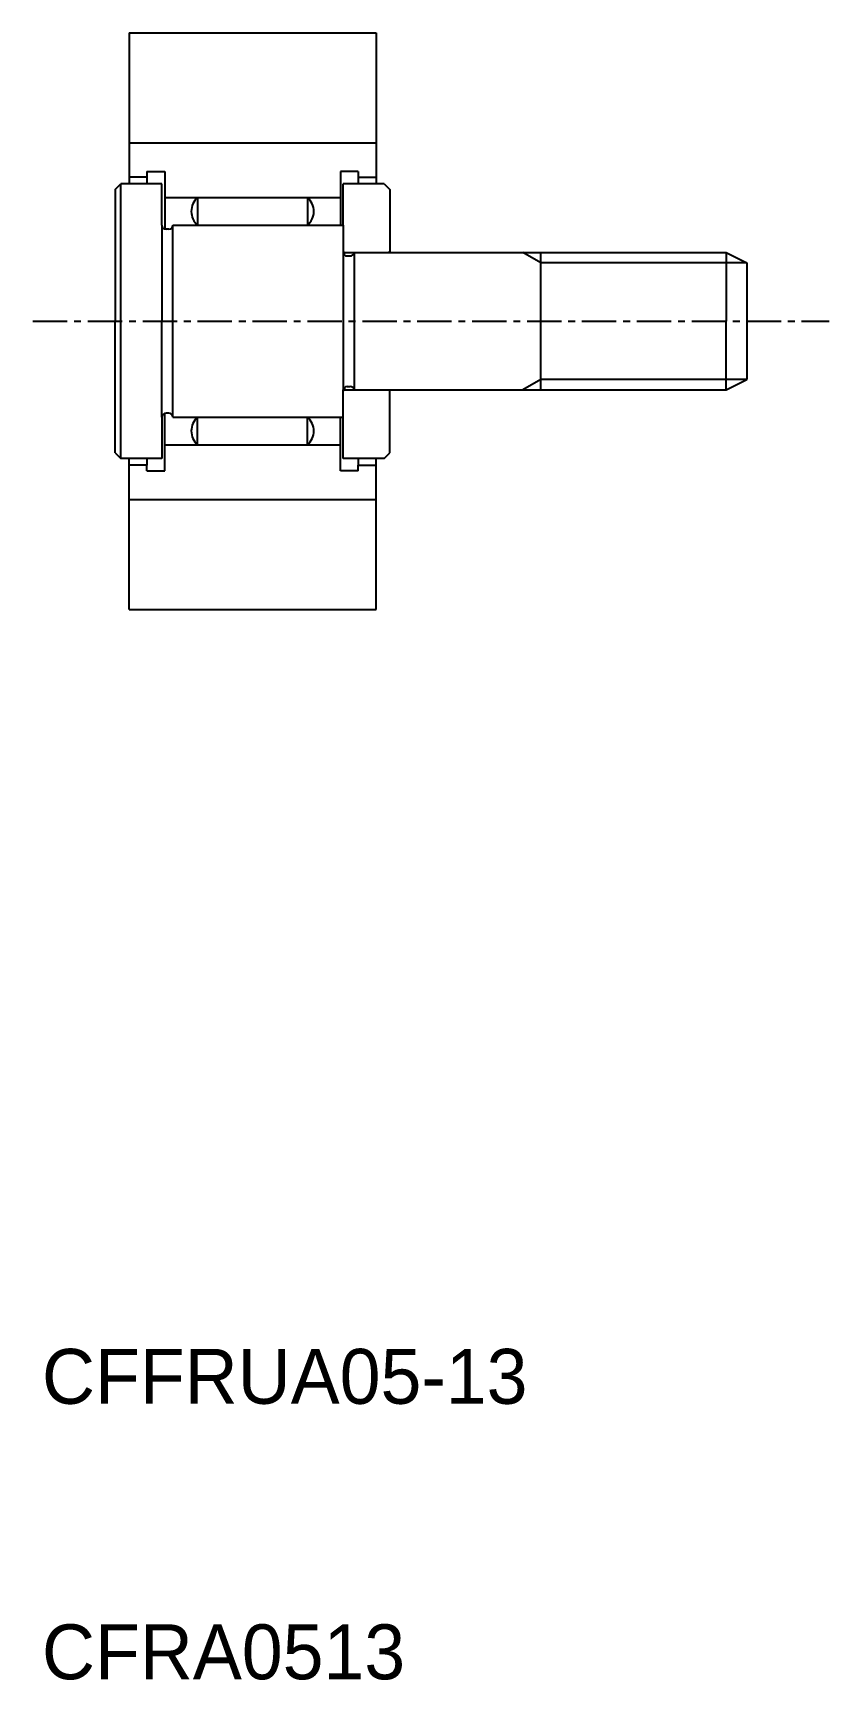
# Model space of a CAD drawing. Extents: x 146.2 to 175.2, y 95.9 to 155.9.
import ezdxf

# ---------------------------------------------------------------- set-up
doc = ezdxf.new("R2010")
doc.units = 0
doc.linetypes.add('CENTER', pattern=[2, 1.25, -0.25, 0.25, -0.25])
doc.layers.get('0').update_dxf_attribs({"linetype": 'CONTINUOUS'})
doc.layers.add('CENTER', color=1, linetype='CENTER')

msp = doc.modelspace()

# ---------------------------------------------------------------- linework, layer by layer
for p, q in [((149.733, 155.881), (149.733, 150.381)), ((149.733, 155.881), (158.733, 155.881)), ((158.733, 155.881), (158.733, 150.381)), ((149.733, 151.881), (158.733, 151.881)), ((150.383, 150.631), (149.733, 150.631)), ((150.383, 150.831), (151.033, 150.831)), ((150.383, 150.831), (150.383, 150.631)), ((150.383, 150.631), (150.383, 150.381)), ((151.033, 150.831), (151.033, 149.681)), ((157.433, 150.831), (157.433, 149.681)), ((158.083, 150.831), (157.433, 150.831)), ((158.083, 150.831), (158.083, 150.631)), ((158.083, 150.631), (158.733, 150.631)), ((158.083, 150.631), (158.083, 150.381)), ((149.233, 150.181), (149.433, 150.381)), ((149.233, 150.181), (149.233, 145.381)), ((149.433, 140.381), (149.433, 150.381)), ((150.933, 150.381), (149.433, 150.381)), ((150.933, 148.881), (150.933, 150.381)), ((157.533, 148.881), (157.533, 150.381)), ((159.033, 150.381), (157.533, 150.381)), ((159.033, 150.381), (159.233, 150.181)), ((159.233, 150.181), (159.233, 147.881)), ((151.033, 149.881), (157.433, 149.881)), ((151.033, 149.681), (151.033, 148.74)), ((152.233, 149.881), (152.233, 148.881)), ((156.233, 149.881), (156.233, 148.881)), ((157.433, 149.681), (157.433, 148.881)), ((150.933, 148.881), (150.933, 145.381)), ((151.333, 148.881), (157.308, 148.881)), ((151.333, 141.881), (151.333, 148.881)), ((157.308, 148.881), (157.533, 148.881)), ((157.533, 148.881), (157.533, 147.906)), ((151.183, 148.731), (151.083, 148.731)), ((157.583, 147.881), (157.533, 147.931)), ((157.533, 147.906), (157.533, 142.856)), ((157.583, 147.794), (157.583, 147.881)), ((157.583, 147.881), (157.931, 147.881)), ((157.683, 147.756), (157.783, 147.756)), ((157.933, 147.906), (157.933, 142.856)), ((157.933, 147.906), (157.933, 147.881)), ((157.933, 147.881), (171.483, 147.881)), ((159.183, 147.881), (159.233, 147.931)), ((164.733, 142.881), (164.733, 147.881)), ((171.483, 147.881), (171.483, 145.381)), ((171.483, 147.881), (172.233, 147.506)), ((172.233, 147.506), (172.233, 143.256)), ((149.233, 140.581), (149.233, 145.381)), ((150.933, 141.881), (150.933, 145.381)), ((171.483, 142.881), (171.483, 145.381)), ((157.583, 142.881), (157.533, 142.831)), ((157.533, 142.881), (157.533, 142.856)), ((157.533, 141.881), (157.533, 142.881)), ((157.583, 142.968), (157.583, 142.881)), ((157.583, 142.881), (157.931, 142.881)), ((157.683, 143.006), (157.783, 143.006)), ((157.933, 142.881), (171.483, 142.881)), ((157.933, 142.856), (157.933, 142.881)), ((159.183, 142.881), (159.233, 142.831)), ((159.233, 140.581), (159.233, 142.881)), ((171.483, 142.881), (172.233, 143.256)), ((150.933, 141.881), (150.933, 140.381)), ((151.033, 141.77), (151.033, 142.023)), ((151.033, 141.081), (151.033, 141.77)), ((151.183, 142.031), (151.083, 142.031)), ((151.333, 141.881), (157.308, 141.881)), ((152.233, 140.881), (152.233, 141.881)), ((156.233, 140.881), (156.233, 141.881)), ((157.308, 141.881), (157.533, 141.881)), ((157.433, 141.77), (157.433, 141.881)), ((157.433, 141.081), (157.433, 141.77)), ((157.533, 140.381), (157.533, 141.881)), ((151.033, 139.931), (151.033, 141.081)), ((157.433, 139.931), (157.433, 141.081)), ((149.233, 140.581), (149.433, 140.381)), ((151.033, 140.881), (157.433, 140.881)), ((159.033, 140.381), (159.233, 140.581)), ((150.933, 140.381), (149.433, 140.381)), ((149.733, 134.881), (149.733, 140.381)), ((150.383, 140.131), (149.733, 140.131)), ((150.383, 140.381), (150.383, 140.131)), ((150.383, 139.931), (150.383, 140.131)), ((150.383, 139.931), (151.033, 139.931)), ((158.083, 139.931), (157.433, 139.931)), ((159.033, 140.381), (157.533, 140.381)), ((158.083, 140.381), (158.083, 140.131)), ((158.083, 139.931), (158.083, 140.131)), ((158.083, 140.131), (158.733, 140.131)), ((158.733, 134.881), (158.733, 140.381)), ((149.733, 138.881), (158.733, 138.881)), ((149.733, 134.881), (158.733, 134.881))]:
    msp.add_line(p, q)
at = {"color": 3}
for p, q in [((164.733, 147.506), (164.084, 147.881)), ((172.233, 147.506), (164.733, 147.506)), ((164.733, 143.256), (164.084, 142.881)), ((172.233, 143.256), (164.733, 143.256))]:
    msp.add_line(p, q, dxfattribs=at)
for centre, radius, start, end in [((152.654, 149.381), 0.654, 130.08615, 229.91385), ((155.813, 149.381), 0.654, 310.08615, 49.91385), ((151.083, 148.881), 0.15, 180, 270), ((151.183, 148.881), 0.15, 270, 0), ((157.683, 147.906), 0.15, 180, 270), ((157.783, 147.906), 0.15, 270, 0), ((157.683, 142.856), 0.15, 90, 180), ((157.783, 142.856), 0.15, 0, 90), ((151.083, 141.881), 0.15, 90, 180), ((151.183, 141.881), 0.15, 0, 90), ((152.654, 141.381), 0.654, 130.08615, 229.91385), ((155.813, 141.381), 0.654, 310.08615, 49.91385)]:
    msp.add_arc(centre, radius, start, end)
at = {"layer": 'CENTER', "color": 1, "linetype": 'CENTER'}
msp.add_line((146.233, 145.381), (175.233, 145.381), dxfattribs=at)

# ---------------------------------------------------------------- texts
for s, p in [('CFFRUA05-13', (146.562, 105.944)), ('CFRA0513', (146.562, 95.909))]:
    msp.add_text(s, height=2).set_placement(p)

doc.saveas('drawing.dxf')
